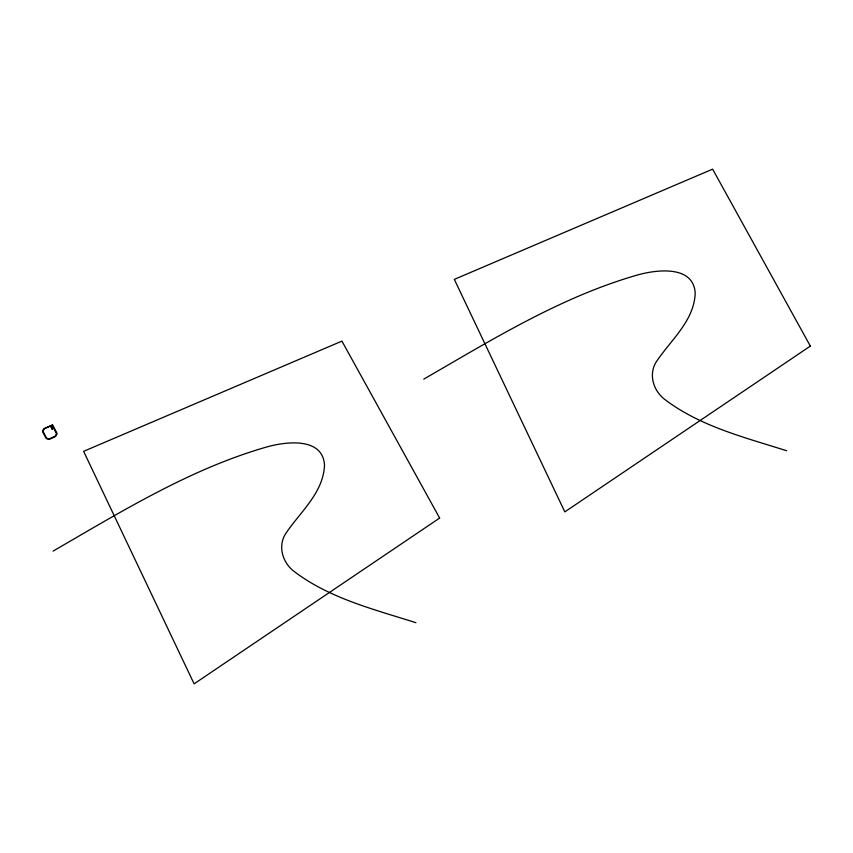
<?xml version="1.0" encoding="UTF-8"?>
<svg xmlns="http://www.w3.org/2000/svg" width="853" height="853" viewBox="0 0 853 853"><rect width="100%" height="100%" fill="white"/><g stroke="black" fill="none" stroke-linecap="round" stroke-linejoin="round"><path stroke-width="1.28" d="M53.078 551.102C121.414 511.608 189.846 469.107 266.275 447.111C285.222 441.619 322.669 436.725 324.513 464.992C323.532 492.32 301.034 511.182 286.672 532.197C277.001 545.195 282.322 563.055 294.882 572.011C330.292 598.603 374.414 609.49 415.933 622.711M423.781 379.137C492.106 339.643 560.549 297.143 636.978 275.146C655.925 269.665 693.372 264.761 695.216 293.037C694.235 320.355 671.727 339.217 657.375 360.243C647.704 373.241 653.025 391.09 665.585 400.046C700.985 426.649 745.117 437.536 786.626 450.747M56.852 433.985L55.903 435.979A3.934 3.135 -19.7 0 1 55.018 436.747L50.156 438.996A3.977 3.167 -19.7 0 1 48.973 439.188L48.184 439.146A4.51 3.593 -19.7 0 1 47.054 438.847A3.956 3.145 -19.7 0 1 45.923 438.047L42.735 432.002A3.977 3.167 -19.7 0 1 42.735 430.68L43.375 429.336A3.998 3.177 -19.7 0 1 44.175 428.505L51.212 425.562L44.814 428.611A3.487 2.783 -19.7 0 0 43.834 429.528L43.279 430.701A3.455 2.751 -19.7 0 0 43.268 431.853L46.382 437.738A3.401 2.708 -19.7 0 0 47.075 438.293L47.352 438.421A3.945 3.135 -19.7 0 0 48.344 438.687L49.026 438.719A3.444 2.751 -19.7 0 0 50.06 438.559L54.709 436.405A3.465 2.762 -19.7 0 0 55.477 435.734L56.245 434.294A3.668 2.922 -19.7 0 0 56.266 433.132L51.916 424.762L52.428 424.527L56.81 432.983A4.105 3.273 -19.7 0 1 56.852 433.985M439.647 518.048L194.121 683.85L83.615 451.333L341.925 341.115L439.647 518.048M810.35 346.083L564.825 511.885L454.318 279.379L712.628 169.15L810.35 346.083M51.585 426.276L50.956 427.065L51.585 426.276M52.172 427.374L51.532 428.163L52.172 427.374M52.747 428.473L52.118 429.262L52.747 428.473"/></g></svg>
